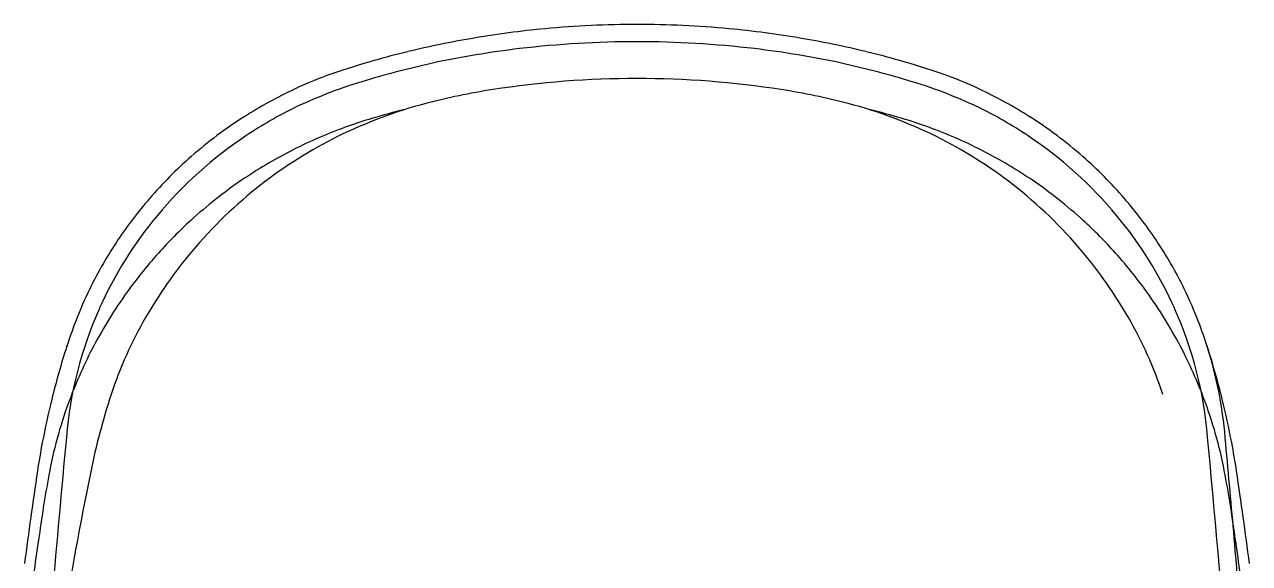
# Model space of a CAD drawing. Header units: centimetres. Extents: x -2363 to 10982, y -15317 to 6533.
# Drawn here: x -532.1 to -491.86, y -1926.14 to -1908.41 of the extents above; entities that cross this region are included whole.
import ezdxf

# ---------------------------------------------------------------- set-up
doc = ezdxf.new("R2010")
doc.units = ezdxf.units.CM
doc.header["$MEASUREMENT"] = 0
doc.layers.add('01_Toilets_Details', color=8, linetype='Continuous')

msp = doc.modelspace()

# ---------------------------------------------------------------- linework, layer by layer
at = {"layer": '01_Toilets_Details'}
msp.add_line((-530.708, -1919.001), (-530.701, -1918.975), dxfattribs=at)
for centre, radius, start, end in [((-512.008, -1940.336), 31.923, 95.3714, 99.6959), ((-511.981, -1940.67), 32.257, 89.9983, 95.3628), ((-511.979, -1940.67), 32.257, 84.6372, 90.0017), ((-511.953, -1940.336), 31.923, 80.3041, 84.6286), ((-512.017, -1940.254), 31.841, 99.7049, 103.6028), ((-511.944, -1940.254), 31.841, 76.3972, 80.2951), ((-513.17, -1935.488), 26.937, 103.602, 106.0386), ((-512.072, -1940.619), 31.637, 96.8424, 102.0865), ((-511.985, -1941.782), 32.802, 89.9923, 96.7514), ((-511.976, -1941.782), 32.802, 83.2486, 90.0077), ((-511.889, -1940.619), 31.637, 77.9135, 83.1576), ((-510.79, -1935.488), 26.937, 73.9614, 76.398), ((-512.644, -1937.506), 29.022, 105.9363, 108.755), ((-511.063, -1943.563), 34.728, 102.6975, 106.407), ((-512.898, -1943.563), 34.728, 73.593, 77.3025), ((-511.317, -1937.506), 29.022, 71.245, 74.0637), ((-517.63, -1922.414), 13.129, 109.3274, 115.237), ((-506.331, -1922.414), 13.129, 64.763, 70.6726), ((-517.045, -1923.755), 14.591, 115.0697, 122.46), ((-516.449, -1925.328), 15.714, 106.347, 115.3164), ((-513.313, -1932.489), 22.198, 98.8254, 104.623), ((-511.973, -1941.257), 31.068, 90.013, 98.7858), ((-511.987, -1941.257), 31.068, 81.2142, 89.987), ((-510.648, -1932.489), 22.198, 75.377, 81.1746), ((-507.512, -1925.328), 15.714, 64.6836, 73.653), ((-506.916, -1923.755), 14.591, 57.54, 64.9303), ((-516.911, -1923.942), 14.265, 116.0212, 123.6914), ((-514.856, -1926.216), 15.74, 104.9514, 116.2272), ((-515.333, -1929.156), 18.447, 103.4086, 110.153), ((-509.104, -1926.216), 15.74, 63.7728, 75.0486), ((-508.628, -1929.156), 18.447, 69.847, 76.5914), ((-507.05, -1923.942), 14.265, 56.3086, 63.9788), ((-517.219, -1923.459), 14.248, 122.5103, 131.2947), ((-506.742, -1923.459), 14.248, 48.7053, 57.4897), ((-517.256, -1923.408), 13.629, 123.7289, 140.2316), ((-515.037, -1925.648), 15.15, 116.5647, 127.8354), ((-516.318, -1926.237), 15.367, 110.4572, 117.3346), ((-507.643, -1926.237), 15.367, 62.6654, 69.5428), ((-508.924, -1925.648), 15.15, 52.1646, 63.4353), ((-506.705, -1923.408), 13.629, 39.7684, 56.2711), ((-516.366, -1926.147), 15.266, 117.328, 124.2948), ((-507.595, -1926.147), 15.266, 55.7052, 62.672), ((-517.314, -1923.344), 14.099, 131.3114, 139.2226), ((-506.647, -1923.344), 14.099, 40.7774, 48.6886), ((-516.545, -1925.88), 14.944, 124.3024, 132.4486), ((-515.272, -1925.341), 14.763, 127.8443, 140.122), ((-508.688, -1925.341), 14.763, 39.878, 52.1557), ((-507.415, -1925.88), 14.944, 47.5514, 55.6976), ((-517.37, -1923.301), 14.028, 139.2074, 146.1884), ((-506.59, -1923.301), 14.028, 33.8116, 40.7926), ((-517.532, -1923.158), 13.258, 140.2996, 155.9457), ((-516.391, -1926.051), 15.174, 132.4435, 138.1582), ((-507.57, -1926.051), 15.174, 41.8418, 47.5565), ((-506.429, -1923.158), 13.258, 24.0543, 39.7004), ((-517.561, -1923.17), 13.797, 146.2, 153.9295), ((-506.4, -1923.17), 13.797, 26.0705, 33.8), ((-516.318, -1926.117), 15.273, 138.1563, 144.8558), ((-514.91, -1925.665), 15.249, 140.0601, 150.028), ((-509.051, -1925.665), 15.249, 29.972, 39.9399), ((-507.643, -1926.117), 15.273, 35.1442, 41.8437), ((-518.586, -1922.695), 12.667, 153.8219, 159.163), ((-516.336, -1926.106), 15.252, 144.8511, 152.6277), ((-507.625, -1926.106), 15.252, 27.3723, 35.1489), ((-505.375, -1922.695), 12.667, 20.837, 26.1781), ((-517.725, -1923.059), 13.041, 155.9951, 175.2656), ((-506.236, -1923.059), 13.041, 4.7344, 24.0049), ((-513.507, -1924.558), 18.077, 159.3699, 162.0961), ((-516.38, -1924.8), 13.544, 150.0911, 161.8409), ((-507.581, -1924.8), 13.544, 18.1591, 29.9089), ((-510.454, -1924.558), 18.077, 17.9039, 20.6301), ((-507.808, -1926.419), 24.072, 162.0525, 166.3456), ((-506.406, -1923.141), 13.792, 4.7342, 17.5803), ((-516.153, -1926.419), 24.072, 13.6544, 17.9475), ((-516.51, -1926.015), 15.055, 152.6327, 159.956), ((-507.451, -1926.015), 15.055, 20.044, 27.3673), ((-509.174, -1927.248), 21.154, 161.6241, 168.755), ((-504.808, -1927.257), 27.186, 166.1204, 169.1937), ((-516.956, -1925.85), 14.579, 159.9625, 169.6467), ((-507.005, -1925.85), 14.579, 10.3533, 20.0375), ((-519.153, -1927.257), 27.186, 10.8063, 13.8796), ((-505.856, -1927.047), 26.117, 169.2149, 171.3016), ((62.068, -1977.45), 595.379, 174.654417, 175.156266), ((-1086.029, -1977.45), 595.379, 4.843734, 5.345583), ((-1363.87, -2001.818), 874.857, 5.030735, 5.234501), ((-518.105, -1927.047), 26.117, 8.6984, 10.7851), ((-332.087, -1952.5), 201.739, 171.61956, 172.49066), ((-482.567, -1932.03), 49.519, 169.7633, 172.2584), ((-442.422, -1941.338), 89.376, 168.24084, 171.58523), ((-541.393, -1932.03), 49.519, 7.7416, 10.2367), ((-691.873, -1952.5), 201.739, 7.50934, 8.38044), ((-381.728, -1947.845), 151.584, 171.46944, 172.34713), ((-795.389, -1951.351), 304.141, 4.33412, 4.95116), ((-642.242, -1947.782), 151.583, 7.62858, 8.50628)]:
    msp.add_arc(centre, radius, start, end, dxfattribs=at)

doc.saveas('drawing.dxf')
